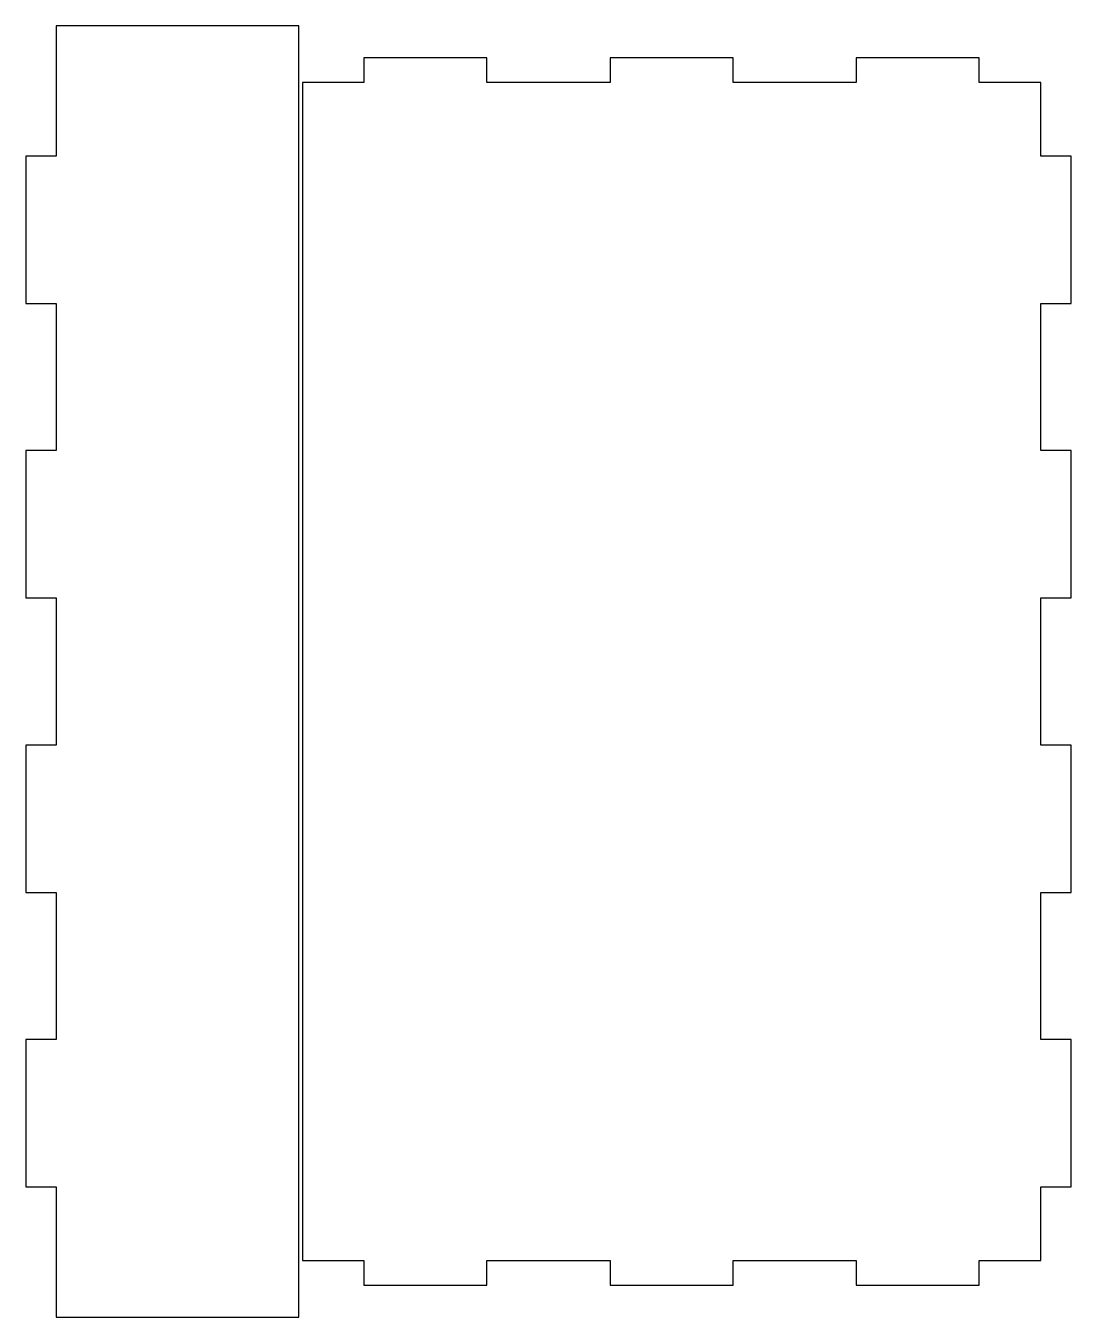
# Model space of a CAD drawing. Header units: metres. Extents: x -7 to 302, y -15 to 366.
import ezdxf

# ---------------------------------------------------------------- set-up
doc = ezdxf.new("R2010")
doc.units = ezdxf.units.M

msp = doc.modelspace()

# ---------------------------------------------------------------- linework, layer by layer
for p, q in [((73.5, 366.5), (1.75, 366.5)), ((1.75, 366.5), (1.75, 328)), ((73.5, -15), (73.5, 366.5)), ((129.062, 357), (92.6875, 357)), ((92.6875, 357), (92.6875, 349.75)), ((129.062, 349.75), (129.062, 357)), ((201.812, 357), (165.438, 357)), ((165.438, 357), (165.438, 349.75)), ((201.812, 349.75), (201.812, 357)), ((274.562, 357), (238.188, 357)), ((238.188, 357), (238.188, 349.75)), ((274.562, 349.75), (274.562, 357)), ((92.6875, 349.75), (74.5, 349.75)), ((74.5, 349.75), (74.5, 1.75)), ((165.438, 349.75), (129.062, 349.75)), ((238.188, 349.75), (201.812, 349.75)), ((292.75, 349.75), (274.562, 349.75)), ((292.75, 328), (292.75, 349.75)), ((1.75, 328), (-7.25, 328)), ((-7.25, 328), (-7.25, 284.5)), ((301.75, 328), (292.75, 328)), ((301.75, 284.5), (301.75, 328)), ((-7.25, 284.5), (1.75, 284.5)), ((1.75, 284.5), (1.75, 241)), ((292.75, 241), (292.75, 284.5)), ((292.75, 284.5), (301.75, 284.5)), ((1.75, 241), (-7.25, 241)), ((-7.25, 241), (-7.25, 197.5)), ((301.75, 241), (292.75, 241)), ((301.75, 197.5), (301.75, 241)), ((-7.25, 197.5), (1.75, 197.5)), ((1.75, 197.5), (1.75, 154)), ((292.75, 154), (292.75, 197.5)), ((292.75, 197.5), (301.75, 197.5)), ((1.75, 154), (-7.25, 154)), ((-7.25, 154), (-7.25, 110.5)), ((301.75, 154), (292.75, 154)), ((301.75, 110.5), (301.75, 154)), ((-7.25, 110.5), (1.75, 110.5)), ((1.75, 110.5), (1.75, 67)), ((292.75, 67), (292.75, 110.5)), ((292.75, 110.5), (301.75, 110.5)), ((1.75, 67), (-7.25, 67)), ((-7.25, 67), (-7.25, 23.5)), ((301.75, 67), (292.75, 67)), ((301.75, 23.5), (301.75, 67)), ((-7.25, 23.5), (1.75, 23.5)), ((1.75, 23.5), (1.75, -15)), ((292.75, 1.75), (292.75, 23.5)), ((292.75, 23.5), (301.75, 23.5)), ((74.5, 1.75), (92.6875, 1.75)), ((92.6875, 1.75), (92.6875, -5.5)), ((129.062, 1.75), (165.438, 1.75)), ((129.062, -5.5), (129.062, 1.75)), ((165.438, 1.75), (165.438, -5.5)), ((201.812, -5.5), (201.812, 1.75)), ((201.812, 1.75), (238.188, 1.75)), ((238.188, 1.75), (238.188, -5.5)), ((274.562, -5.5), (274.562, 1.75)), ((274.562, 1.75), (292.75, 1.75)), ((92.6875, -5.5), (129.062, -5.5)), ((165.438, -5.5), (201.812, -5.5)), ((238.188, -5.5), (274.562, -5.5)), ((1.75, -15), (73.5, -15))]:
    msp.add_line(p, q)

doc.saveas('drawing.dxf')
